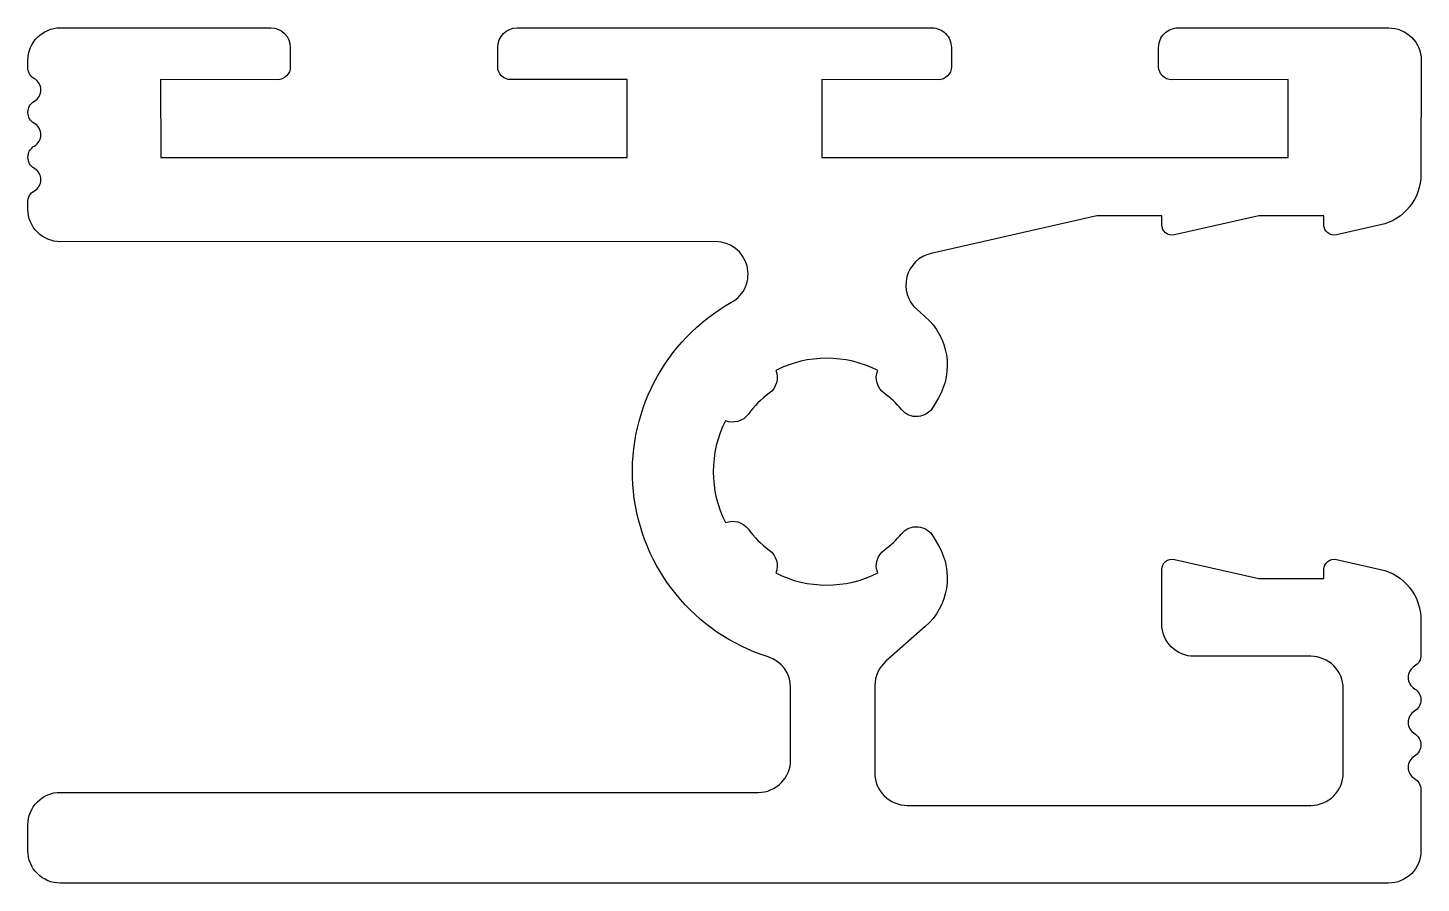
# Model space of a CAD drawing. Extents: x 1422.8 to 1444.3, y -12.3 to 0.9.
import ezdxf

# ---------------------------------------------------------------- set-up
doc = ezdxf.new("R2010")
doc.units = 0
doc.header["$LTSCALE"] = 15
doc.layers.get('0').update_dxf_attribs({"linetype": 'CONTINUOUS'})

msp = doc.modelspace()

# ---------------------------------------------------------------- linework, layer by layer
msp.add_lwpolyline([(1422.824, -1.938), (1422.824, -1.827, -0.267903), (1422.924, -1.653, 0.577265), (1422.924, -1.307, -0.577265), (1422.924, -0.961, 0.577265), (1422.924, -0.614, -0.577265), (1422.924, -0.268, 0.577265), (1422.924, 0.078, -0.275997), (1422.824, 0.258), (1422.824, 0.363, -0.41413), (1423.324, 0.863), (1426.574, 0.862, -0.414183), (1426.874, 0.562), (1426.874, 0.262, -0.414511), (1426.674, 0.062), (1424.873, 0.063), (1424.874, -1.138), (1432.074, -1.138), (1432.074, 0.063), (1430.274, 0.063, -0.413617), (1430.074, 0.262), (1430.074, 0.562, -0.414043), (1430.374, 0.862), (1436.775, 0.862, -0.414215), (1437.075, 0.562), (1437.075, 0.262, -0.414397), (1436.875, 0.062), (1435.075, 0.063), (1435.074, -1.138), (1442.274, -1.137), (1442.274, 0.063), (1440.475, 0.062, -0.41395), (1440.274, 0.262), (1440.274, 0.562, -0.414503), (1440.575, 0.862), (1443.825, 0.862, -0.414217), (1444.325, 0.362), (1444.322, -1.399, -0.349368), (1443.699, -2.179), (1443.018, -2.334, -0.481288), (1442.822, -2.178), (1442.822, -2.038), (1441.822, -2.037), (1440.517, -2.333, -0.481604), (1440.322, -2.178), (1440.322, -2.038), (1439.322, -2.037), (1436.762, -2.618, 0.61203), (1436.542, -3.481), (1436.672, -3.596, -0.358454), (1436.876, -4.85), (1436.795, -4.989, -0.520948), (1436.305, -5.029, 0.061244), (1436.039, -4.778, -0.342602), (1435.938, -4.424, 0.237461), (1434.365, -4.424, -0.342602), (1434.264, -4.778, 0.076279), (1433.942, -5.1, -0.342602), (1433.588, -5.201, 0.237459), (1433.588, -6.774, -0.342602), (1433.942, -6.875, 0.076279), (1434.264, -7.197, -0.342602), (1434.365, -7.551, 0.237461), (1435.938, -7.551, -0.342602), (1436.039, -7.197, 0.061244), (1436.305, -6.946, -0.520948), (1436.795, -6.986), (1436.876, -7.125, -0.358454), (1436.672, -8.379), (1436.064, -8.914, 0.215549), (1435.894, -9.29), (1435.894, -10.638, 0.414214), (1436.394, -11.138), (1442.622, -11.138, 0.414226), (1443.122, -10.638), (1443.122, -9.337, 0.414234), (1442.622, -8.837), (1440.822, -8.837, -0.414353), (1440.322, -8.337), (1440.322, -7.498, -0.481924), (1440.517, -7.341), (1441.822, -7.637), (1442.822, -7.637), (1442.822, -7.498, -0.48135), (1443.018, -7.342), (1443.699, -7.496, -0.35021), (1444.322, -8.276), (1444.322, -8.812, -0.276321), (1444.222, -8.991, 0.577265), (1444.222, -9.337, -0.577265), (1444.222, -9.684, 0.577265), (1444.222, -10.03, -0.577265), (1444.222, -10.377, 0.577265), (1444.222, -10.723, -0.267902), (1444.322, -10.896), (1444.322, -11.842, -0.411568), (1443.822, -12.338), (1423.324, -12.338, -0.41436), (1422.824, -11.838), (1422.824, -11.437, -0.414391), (1423.323, -10.937), (1434.095, -10.938, 0.414214), (1434.595, -10.438), (1434.595, -9.322, 0.326936), (1434.246, -8.846, -0.656168), (1433.683, -3.373, 0.771976), (1433.438, -2.437), (1423.324, -2.438, -0.414219)], format="xyb", close=True)

doc.saveas('drawing.dxf')
